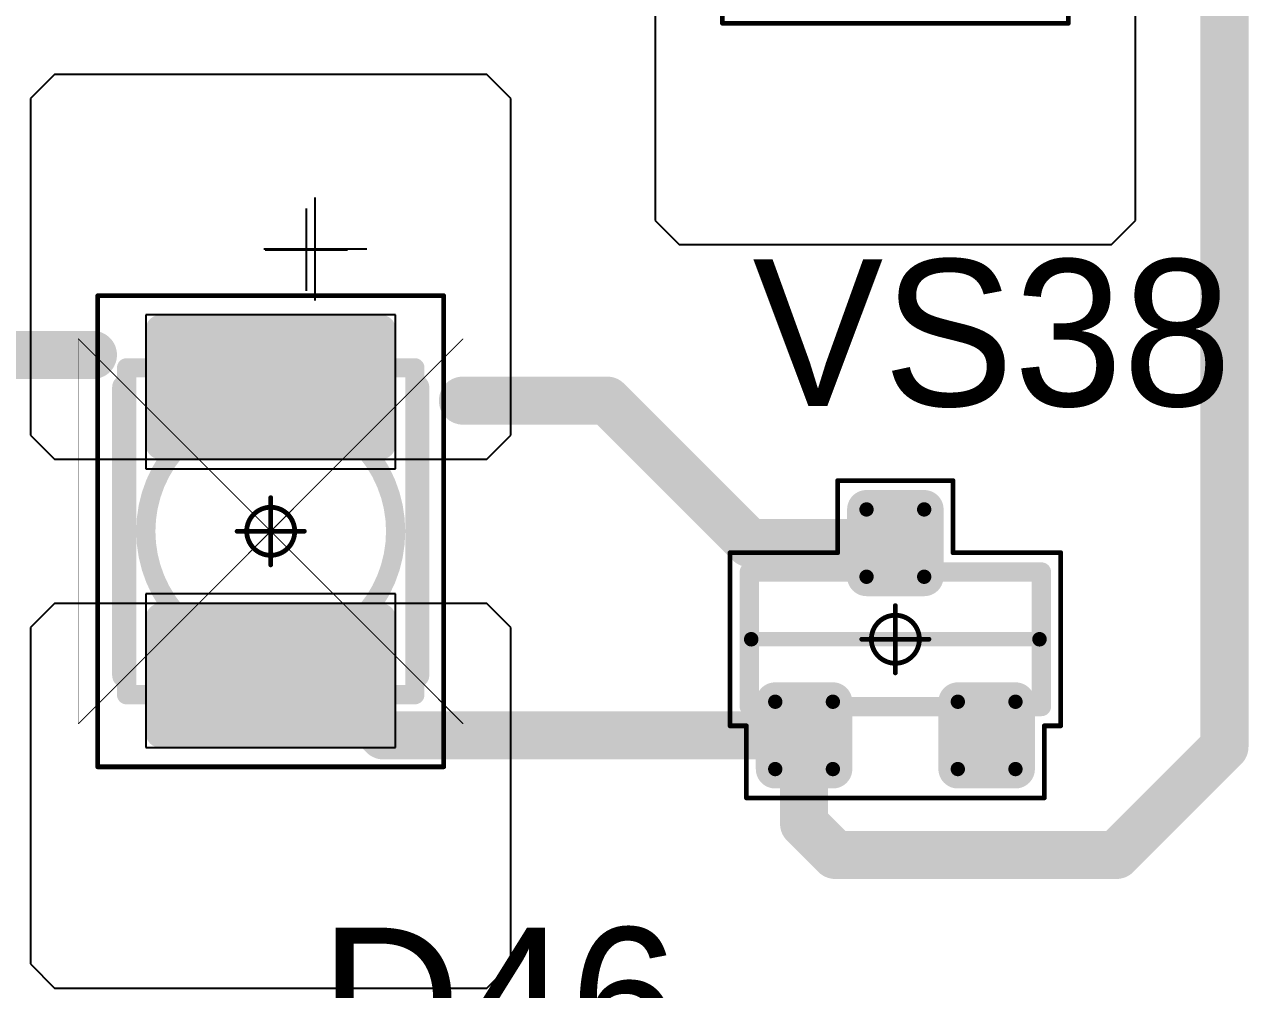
# Model space of a CAD drawing. Header units: millimetres. Extents: x 0 to 395, y 0 to 190.
# Drawn here: x 143.44 to 156.17, y 102.18 to 112.21 of the extents above; entities that cross this region are included whole.
import ezdxf

# ---------------------------------------------------------------- set-up
doc = ezdxf.new("R2010")
doc.units = ezdxf.units.MM
for name, color, linetype in [('Mechanical13', 56, 'Continuous'), ('Mechanical15', 56, 'Continuous'), ('Mechanical5', 56, 'Continuous'), ('TopLayer', 1, 'Continuous'), ('TopOverlay', 2, 'Continuous'), ('TopPaste', 8, 'Continuous'), ('TopSolder', 216, 'Continuous')]:
    doc.layers.add(name, color=color, linetype=linetype)

# ---------------------------------------------------------------- blocks, each defined once
blk = doc.blocks.new('SOT23_1146')
at = {"layer": 'Mechanical13', "const_width": 0.2}
for points in [[(-0.7, 1.52), (0.7, 1.52)], [(-0.7, 1.52), (-0.7, -1.52)], [(0.7, 1.52), (0.7, -1.52)], [(-0.7, -1.52), (0.7, -1.52)]]:
    blk.add_lwpolyline(points, dxfattribs=at)
at = {"layer": 'Mechanical13', "const_width": 0.1}
for points in [[(-0.75, 1.52, 1), (-0.65, 1.52, 1)], [(-0.75, 1.52, 1), (-0.65, 1.52, 1)], [(0.65, 1.52, 1), (0.75, 1.52, 1)], [(0.65, 1.52, 1), (0.75, 1.52, 1)], [(-0.75, -1.52, 1), (-0.65, -1.52, 1)], [(-0.75, -1.52, 1), (-0.65, -1.52, 1)], [(0.65, -1.52, 1), (0.75, -1.52, 1)], [(0.65, -1.52, 1), (0.75, -1.52, 1)]]:
    blk.add_lwpolyline(points, format="xyb", close=True, dxfattribs=at)
at = {"layer": 'Mechanical15', "const_width": 0.05}
for points in [[(-0.9, 1.72), (-0.9, 1.55)], [(-0.9, 1.72), (0.9, 1.72)], [(0.9, 1.72), (0.9, 0.6)], [(-1.65, 1.55), (-1.65, -1.55)], [(-1.65, 1.55), (-0.9, 1.55)], [(0.9, 0.6), (1.65, 0.6)], [(1.65, 0.6), (1.65, -0.6)], [(0, 0.35), (0, -0.35)], [(-0.35, 0), (0.35, 0)], [(0.9, -0.6), (1.65, -0.6)], [(0.9, -0.6), (0.9, -1.72)], [(-1.65, -1.55), (-0.9, -1.55)], [(-0.9, -1.55), (-0.9, -1.72)], [(-0.9, -1.72), (0.9, -1.72)]]:
    blk.add_lwpolyline(points, dxfattribs=at)
at = {"layer": 'Mechanical15'}
for points, const_width in [([(-0.913, 1.72, 1), (-0.888, 1.72, 1)], 0.025), ([(-0.913, 1.72, 1), (-0.888, 1.72, 1)], 0.025), ([(0.888, 1.72, 1), (0.913, 1.72, 1)], 0.025), ([(0.888, 1.72, 1), (0.913, 1.72, 1)], 0.025), ([(-1.662, 1.55, 1), (-1.637, 1.55, 1)], 0.025), ([(-1.662, 1.55, 1), (-1.637, 1.55, 1)], 0.025), ([(-0.913, 1.55, 1), (-0.888, 1.55, 1)], 0.025), ([(-0.913, 1.55, 1), (-0.888, 1.55, 1)], 0.025), ([(0.888, 0.6, 1), (0.913, 0.6, 1)], 0.025), ([(0.888, 0.6, 1), (0.913, 0.6, 1)], 0.025), ([(1.637, 0.6, 1), (1.662, 0.6, 1)], 0.025), ([(1.637, 0.6, 1), (1.662, 0.6, 1)], 0.025), ([(0.25, 0, 1), (-0.25, 0, 1)], 0.05), ([(-0.012, 0.35, 1), (0.012, 0.35, 1)], 0.025), ([(-0.362, 0, 1), (-0.337, 0, 1)], 0.025), ([(-0.262, 0, 1), (-0.238, 0, 1)], 0.025), ([(0.238, 0, 1), (0.262, 0, 1)], 0.025), ([(0.337, 0, 1), (0.362, 0, 1)], 0.025), ([(-0.012, -0.35, 1), (0.012, -0.35, 1)], 0.025), ([(0.888, -0.6, 1), (0.913, -0.6, 1)], 0.025), ([(0.888, -0.6, 1), (0.913, -0.6, 1)], 0.025), ([(1.637, -0.6, 1), (1.662, -0.6, 1)], 0.025), ([(1.637, -0.6, 1), (1.662, -0.6, 1)], 0.025), ([(-1.662, -1.55, 1), (-1.637, -1.55, 1)], 0.025), ([(-1.662, -1.55, 1), (-1.637, -1.55, 1)], 0.025), ([(-0.913, -1.55, 1), (-0.888, -1.55, 1)], 0.025), ([(-0.913, -1.55, 1), (-0.888, -1.55, 1)], 0.025), ([(-0.913, -1.72, 1), (-0.888, -1.72, 1)], 0.025), ([(-0.913, -1.72, 1), (-0.888, -1.72, 1)], 0.025), ([(0.888, -1.72, 1), (0.913, -1.72, 1)], 0.025), ([(0.888, -1.72, 1), (0.913, -1.72, 1)], 0.025)]:
    blk.add_lwpolyline(points, format="xyb", close=True, dxfattribs=dict(at, const_width=const_width))
at = {"layer": 'TopLayer', "const_width": 0.1}
for points in [[(-1.4, 1.25, 1), (-1.3, 1.25, 1)], [(-0.7, 1.25, 1), (-0.6, 1.25, 1)], [(-1.4, 0.65, 1), (-1.3, 0.65, 1)], [(-0.7, 0.65, 1), (-0.6, 0.65, 1)], [(0.6, 0.3, 1), (0.7, 0.3, 1)], [(1.3, 0.3, 1), (1.4, 0.3, 1)], [(0.6, -0.3, 1), (0.7, -0.3, 1)], [(1.3, -0.3, 1), (1.4, -0.3, 1)], [(-1.4, -0.65, 1), (-1.3, -0.65, 1)], [(-0.7, -0.65, 1), (-0.6, -0.65, 1)], [(-1.4, -1.25, 1), (-1.3, -1.25, 1)], [(-0.7, -1.25, 1), (-0.6, -1.25, 1)]]:
    blk.add_lwpolyline(points, format="xyb", close=True, dxfattribs=at)
at = {"layer": 'TopLayer'}
for points in [[(-1.35, 1.35), (-1.35, 0.55), (-0.65, 1.35), (-0.65, 0.55)], [(-1.45, 1.25), (-1.45, 0.65), (-0.55, 1.25), (-0.55, 0.65)], [(0.65, 0.4), (0.65, -0.4), (1.35, 0.4), (1.35, -0.4)], [(0.55, 0.3), (0.55, -0.3), (1.45, 0.3), (1.45, -0.3)], [(-1.35, -0.55), (-1.35, -1.35), (-0.65, -0.55), (-0.65, -1.35)], [(-1.45, -0.65), (-1.45, -1.25), (-0.55, -0.65), (-0.55, -1.25)]]:
    blk.add_solid(points, dxfattribs=at)
at = {"layer": 'TopOverlay', "const_width": 0.15}
blk.add_lwpolyline([(0, 1.5), (0, -1.5)], dxfattribs=at)
at = {"layer": 'TopOverlay', "const_width": 0.075}
for points in [[(-0.038, 1.5, 1), (0.038, 1.5, 1)], [(-0.038, -1.5, 1), (0.038, -1.5, 1)]]:
    blk.add_lwpolyline(points, format="xyb", close=True, dxfattribs=at)
at = {"layer": 'TopPaste', "const_width": 0.075}
for points in [[(-1.387, 1.25, 1), (-1.313, 1.25, 1)], [(-0.687, 1.25, 1), (-0.613, 1.25, 1)], [(-1.387, 0.65, 1), (-1.313, 0.65, 1)], [(-0.687, 0.65, 1), (-0.613, 0.65, 1)], [(0.613, 0.3, 1), (0.687, 0.3, 1)], [(1.313, 0.3, 1), (1.387, 0.3, 1)], [(0.613, -0.3, 1), (0.687, -0.3, 1)], [(1.313, -0.3, 1), (1.387, -0.3, 1)], [(-1.387, -0.65, 1), (-1.313, -0.65, 1)], [(-0.687, -0.65, 1), (-0.613, -0.65, 1)], [(-1.387, -1.25, 1), (-1.313, -1.25, 1)], [(-0.687, -1.25, 1), (-0.613, -1.25, 1)]]:
    blk.add_lwpolyline(points, format="xyb", close=True, dxfattribs=at)
at = {"layer": 'TopPaste'}
for points in [[(-1.35, 1.325), (-1.35, 0.575), (-0.65, 1.325), (-0.65, 0.575)], [(-1.425, 1.25), (-1.425, 0.65), (-0.575, 1.25), (-0.575, 0.65)], [(0.575, 0.3), (0.575, -0.3), (1.425, 0.3), (1.425, -0.3)], [(0.65, 0.375), (0.65, -0.375), (1.35, 0.375), (1.35, -0.375)], [(-1.35, -0.575), (-1.35, -1.325), (-0.65, -0.575), (-0.65, -1.325)], [(-1.425, -0.65), (-1.425, -1.25), (-0.575, -0.65), (-0.575, -1.25)]]:
    blk.add_solid(points, dxfattribs=at)
at = {"layer": 'TopSolder', "const_width": 0.202}
for points in [[(-1.451, 1.25, 1), (-1.249, 1.25, 1)], [(-0.751, 1.25, 1), (-0.549, 1.25, 1)], [(-1.451, 0.65, 1), (-1.249, 0.65, 1)], [(-0.751, 0.65, 1), (-0.549, 0.65, 1)], [(0.549, 0.3, 1), (0.751, 0.3, 1)], [(1.249, 0.3, 1), (1.451, 0.3, 1)], [(0.549, -0.3, 1), (0.751, -0.3, 1)], [(1.249, -0.3, 1), (1.451, -0.3, 1)], [(-1.451, -0.65, 1), (-1.249, -0.65, 1)], [(-0.751, -0.65, 1), (-0.549, -0.65, 1)], [(-1.451, -1.25, 1), (-1.249, -1.25, 1)], [(-0.751, -1.25, 1), (-0.549, -1.25, 1)]]:
    blk.add_lwpolyline(points, format="xyb", close=True, dxfattribs=at)
at = {"layer": 'TopSolder'}
for points in [[(-1.35, 1.452), (-1.35, 0.448), (-0.65, 1.452), (-0.65, 0.448)], [(-1.552, 1.25), (-1.552, 0.65), (-0.448, 1.25), (-0.448, 0.65)], [(0.65, 0.502), (0.65, -0.502), (1.35, 0.502), (1.35, -0.502)], [(0.448, 0.3), (0.448, -0.3), (1.552, 0.3), (1.552, -0.3)], [(-1.35, -0.448), (-1.35, -1.452), (-0.65, -0.448), (-0.65, -1.452)], [(-1.552, -0.65), (-1.552, -1.25), (-0.448, -0.65), (-0.448, -1.25)]]:
    blk.add_solid(points, dxfattribs=at)
blk = doc.blocks.new('T66G_4_1294')
at = {"layer": 'Mechanical13'}
for p, q in [((2.936, 0.071), (2.936, -1)), ((2.4, -0.464), (3.471, -0.464))]:
    blk.add_line(p, q, dxfattribs=at)
at = {"layer": 'Mechanical13', "const_width": 0.2}
for points in [[(-1.7, 1.5), (1.7, 1.5)], [(-1.7, 1.5), (-1.7, -1.5)], [(1.7, 1.5), (1.7, -1.5)], [(-1.7, -1.5), (1.7, -1.5)]]:
    blk.add_lwpolyline(points, dxfattribs=at)
at = {"layer": 'Mechanical13'}
for points, const_width in [([(-1.75, 1.5, 1), (-1.65, 1.5, 1)], 0.1), ([(-1.75, 1.5, 1), (-1.65, 1.5, 1)], 0.1), ([(1.65, 1.5, 1), (1.75, 1.5, 1)], 0.1), ([(1.65, 1.5, 1), (1.75, 1.5, 1)], 0.1), ([(1.3, 0, 1), (-1.3, 0, 1)], 0.2), ([(-1.35, 0, 1), (-1.25, 0, 1)], 0.1), ([(1.25, 0, 1), (1.35, 0, 1)], 0.1), ([(-1.75, -1.5, 1), (-1.65, -1.5, 1)], 0.1), ([(-1.75, -1.5, 1), (-1.65, -1.5, 1)], 0.1), ([(1.65, -1.5, 1), (1.75, -1.5, 1)], 0.1), ([(1.65, -1.5, 1), (1.75, -1.5, 1)], 0.1)]:
    blk.add_lwpolyline(points, format="xyb", close=True, dxfattribs=dict(at, const_width=const_width))
at = {"layer": 'Mechanical15', "const_width": 0.05}
for points in [[(-2.45, 1.8), (-2.45, -1.8)], [(-2.45, 1.8), (2.45, 1.8)], [(2.45, 1.8), (2.45, -1.8)], [(0, 0.35), (0, -0.35)], [(-0.35, 0), (0.35, 0)], [(-2.45, -1.8), (2.45, -1.8)]]:
    blk.add_lwpolyline(points, dxfattribs=at)
at = {"layer": 'Mechanical15'}
for points, const_width in [([(-2.462, 1.8, 1), (-2.438, 1.8, 1)], 0.025), ([(-2.462, 1.8, 1), (-2.438, 1.8, 1)], 0.025), ([(2.438, 1.8, 1), (2.462, 1.8, 1)], 0.025), ([(2.438, 1.8, 1), (2.462, 1.8, 1)], 0.025), ([(0.25, 0, 1), (-0.25, 0, 1)], 0.05), ([(-0.012, 0.35, 1), (0.012, 0.35, 1)], 0.025), ([(-0.362, 0, 1), (-0.337, 0, 1)], 0.025), ([(-0.262, 0, 1), (-0.238, 0, 1)], 0.025), ([(0.238, 0, 1), (0.262, 0, 1)], 0.025), ([(0.337, 0, 1), (0.362, 0, 1)], 0.025), ([(-0.012, -0.35, 1), (0.012, -0.35, 1)], 0.025), ([(-2.462, -1.8, 1), (-2.438, -1.8, 1)], 0.025), ([(-2.462, -1.8, 1), (-2.438, -1.8, 1)], 0.025), ([(2.438, -1.8, 1), (2.462, -1.8, 1)], 0.025), ([(2.438, -1.8, 1), (2.462, -1.8, 1)], 0.025)]:
    blk.add_lwpolyline(points, format="xyb", close=True, dxfattribs=dict(at, const_width=const_width))
at = {"layer": 'TopLayer'}
for p, q in [((-4.5, 2.5), (-4.75, 2.25)), ((-1, 2.5), (-4.5, 2.5)), ((-0.75, 2.25), (-1, 2.5)), ((1, 2.5), (0.75, 2.25)), ((4.5, 2.5), (1, 2.5)), ((4.75, 2.25), (4.5, 2.5)), ((-4.75, 2.25), (-4.75, -2.25)), ((-0.75, -2.25), (-0.75, 2.25)), ((0.75, 2.25), (0.75, -2.25)), ((4.75, -2.25), (4.75, 2.25)), ((-4.75, -2.25), (-4.5, -2.5)), ((-1, -2.5), (-0.75, -2.25)), ((0.75, -2.25), (1, -2.5)), ((4.5, -2.5), (4.75, -2.25)), ((-4.5, -2.5), (-1, -2.5)), ((1, -2.5), (4.5, -2.5))]:
    blk.add_line(p, q, dxfattribs=at)
at = {"layer": 'TopLayer', "const_width": 0.15}
for points in [[(-2.175, 1.15, 1), (-2.025, 1.15, 1)], [(-0.975, 1.15, 1), (-0.825, 1.15, 1)], [(0.825, 1.15, 1), (0.975, 1.15, 1)], [(2.025, 1.15, 1), (2.175, 1.15, 1)], [(-2.175, -1.15, 1), (-2.025, -1.15, 1)], [(-0.975, -1.15, 1), (-0.825, -1.15, 1)], [(0.825, -1.15, 1), (0.975, -1.15, 1)], [(2.025, -1.15, 1), (2.175, -1.15, 1)]]:
    blk.add_lwpolyline(points, format="xyb", close=True, dxfattribs=at)
at = {"layer": 'TopLayer'}
for points in [[(-0.9, 1.3), (-2.1, 1.3), (-0.9, -1.3), (-2.1, -1.3)], [(2.1, 1.3), (0.9, 1.3), (2.1, -1.3), (0.9, -1.3)], [(-0.75, 1.15), (-2.25, 1.15), (-0.75, -1.15), (-2.25, -1.15)], [(2.25, 1.15), (0.75, 1.15), (2.25, -1.15), (0.75, -1.15)]]:
    blk.add_solid(points, dxfattribs=at)
at = {"layer": 'TopOverlay'}
for p, q in [((2.928, 0.057), (2.928, -0.8)), ((2.5, -0.372), (3.357, -0.372))]:
    blk.add_line(p, q, dxfattribs=at)
at = {"layer": 'TopOverlay', "const_width": 0.25}
for points in [[(-1.5, 1.525), (1.5, 1.525)], [(-1.5, -1.525), (1.5, -1.525)]]:
    blk.add_lwpolyline(points, dxfattribs=at)
at = {"layer": 'TopOverlay', "const_width": 0.125}
for points in [[(-1.562, 1.525, 1), (-1.438, 1.525, 1)], [(1.438, 1.525, 1), (1.562, 1.525, 1)], [(-1.562, -1.525, 1), (-1.438, -1.525, 1)], [(1.438, -1.525, 1), (1.562, -1.525, 1)]]:
    blk.add_lwpolyline(points, format="xyb", close=True, dxfattribs=at)
at = {"layer": 'TopPaste', "const_width": 0.125}
for points in [[(-2.162, 1.15, 1), (-2.037, 1.15, 1)], [(-0.962, 1.15, 1), (-0.838, 1.15, 1)], [(0.838, 1.15, 1), (0.962, 1.15, 1)], [(2.037, 1.15, 1), (2.162, 1.15, 1)], [(-2.162, -1.15, 1), (-2.037, -1.15, 1)], [(-0.962, -1.15, 1), (-0.838, -1.15, 1)], [(0.838, -1.15, 1), (0.962, -1.15, 1)], [(2.037, -1.15, 1), (2.162, -1.15, 1)]]:
    blk.add_lwpolyline(points, format="xyb", close=True, dxfattribs=at)
at = {"layer": 'TopPaste'}
for points in [[(-0.9, 1.275), (-2.1, 1.275), (-0.9, -1.275), (-2.1, -1.275)], [(2.1, 1.275), (0.9, 1.275), (2.1, -1.275), (0.9, -1.275)], [(-0.775, 1.15), (-2.225, 1.15), (-0.775, -1.15), (-2.225, -1.15)], [(2.225, 1.15), (0.775, 1.15), (2.225, -1.15), (0.775, -1.15)]]:
    blk.add_solid(points, dxfattribs=at)
at = {"layer": 'TopSolder'}
for p, q in [((-2.25, 1.3), (-2.25, -1.3)), ((-0.65, 1.3), (-2.25, 1.3)), ((-0.65, -1.3), (-0.65, 1.3)), ((0.65, 1.3), (0.65, -1.3)), ((2.25, 1.3), (0.65, 1.3)), ((2.25, -1.3), (2.25, 1.3)), ((-2.25, -1.3), (-0.65, -1.3)), ((0.65, -1.3), (2.25, -1.3))]:
    blk.add_line(p, q, dxfattribs=at)
blk = doc.blocks.new('T66G_4_1295')
at = {"layer": 'Mechanical13'}
for p, q in [((2.936, 0.071), (2.936, -1)), ((2.4, -0.464), (3.471, -0.464))]:
    blk.add_line(p, q, dxfattribs=at)
at = {"layer": 'Mechanical13', "const_width": 0.2}
for points in [[(-1.7, 1.5), (1.7, 1.5)], [(-1.7, 1.5), (-1.7, -1.5)], [(1.7, 1.5), (1.7, -1.5)], [(-1.7, -1.5), (1.7, -1.5)]]:
    blk.add_lwpolyline(points, dxfattribs=at)
at = {"layer": 'Mechanical13'}
for points, const_width in [([(-1.75, 1.5, 1), (-1.65, 1.5, 1)], 0.1), ([(-1.75, 1.5, 1), (-1.65, 1.5, 1)], 0.1), ([(1.65, 1.5, 1), (1.75, 1.5, 1)], 0.1), ([(1.65, 1.5, 1), (1.75, 1.5, 1)], 0.1), ([(1.3, 0, 1), (-1.3, 0, 1)], 0.2), ([(-1.35, 0, 1), (-1.25, 0, 1)], 0.1), ([(1.25, 0, 1), (1.35, 0, 1)], 0.1), ([(-1.75, -1.5, 1), (-1.65, -1.5, 1)], 0.1), ([(-1.75, -1.5, 1), (-1.65, -1.5, 1)], 0.1), ([(1.65, -1.5, 1), (1.75, -1.5, 1)], 0.1), ([(1.65, -1.5, 1), (1.75, -1.5, 1)], 0.1)]:
    blk.add_lwpolyline(points, format="xyb", close=True, dxfattribs=dict(at, const_width=const_width))
at = {"layer": 'Mechanical15', "const_width": 0.05}
for points in [[(-2.45, 1.8), (-2.45, -1.8)], [(-2.45, 1.8), (2.45, 1.8)], [(2.45, 1.8), (2.45, -1.8)], [(0, 0.35), (0, -0.35)], [(-0.35, 0), (0.35, 0)], [(-2.45, -1.8), (2.45, -1.8)]]:
    blk.add_lwpolyline(points, dxfattribs=at)
at = {"layer": 'Mechanical15'}
for points, const_width in [([(-2.462, 1.8, 1), (-2.438, 1.8, 1)], 0.025), ([(-2.462, 1.8, 1), (-2.438, 1.8, 1)], 0.025), ([(2.438, 1.8, 1), (2.462, 1.8, 1)], 0.025), ([(2.438, 1.8, 1), (2.462, 1.8, 1)], 0.025), ([(0.25, 0, 1), (-0.25, 0, 1)], 0.05), ([(-0.012, 0.35, 1), (0.012, 0.35, 1)], 0.025), ([(-0.362, 0, 1), (-0.337, 0, 1)], 0.025), ([(-0.262, 0, 1), (-0.238, 0, 1)], 0.025), ([(0.238, 0, 1), (0.262, 0, 1)], 0.025), ([(0.337, 0, 1), (0.362, 0, 1)], 0.025), ([(-0.012, -0.35, 1), (0.012, -0.35, 1)], 0.025), ([(-2.462, -1.8, 1), (-2.438, -1.8, 1)], 0.025), ([(-2.462, -1.8, 1), (-2.438, -1.8, 1)], 0.025), ([(2.438, -1.8, 1), (2.462, -1.8, 1)], 0.025), ([(2.438, -1.8, 1), (2.462, -1.8, 1)], 0.025)]:
    blk.add_lwpolyline(points, format="xyb", close=True, dxfattribs=dict(at, const_width=const_width))
at = {"layer": 'TopLayer'}
for p, q in [((-4.5, 2.5), (-4.75, 2.25)), ((-1, 2.5), (-4.5, 2.5)), ((-0.75, 2.25), (-1, 2.5)), ((1, 2.5), (0.75, 2.25)), ((4.5, 2.5), (1, 2.5)), ((4.75, 2.25), (4.5, 2.5)), ((-4.75, 2.25), (-4.75, -2.25)), ((-0.75, -2.25), (-0.75, 2.25)), ((0.75, 2.25), (0.75, -2.25)), ((4.75, -2.25), (4.75, 2.25)), ((-4.75, -2.25), (-4.5, -2.5)), ((-1, -2.5), (-0.75, -2.25)), ((0.75, -2.25), (1, -2.5)), ((4.5, -2.5), (4.75, -2.25)), ((-4.5, -2.5), (-1, -2.5)), ((1, -2.5), (4.5, -2.5))]:
    blk.add_line(p, q, dxfattribs=at)
at = {"layer": 'TopLayer', "const_width": 0.15}
for points in [[(-2.175, 1.15, 1), (-2.025, 1.15, 1)], [(-0.975, 1.15, 1), (-0.825, 1.15, 1)], [(0.825, 1.15, 1), (0.975, 1.15, 1)], [(2.025, 1.15, 1), (2.175, 1.15, 1)], [(-2.175, -1.15, 1), (-2.025, -1.15, 1)], [(-0.975, -1.15, 1), (-0.825, -1.15, 1)], [(0.825, -1.15, 1), (0.975, -1.15, 1)], [(2.025, -1.15, 1), (2.175, -1.15, 1)]]:
    blk.add_lwpolyline(points, format="xyb", close=True, dxfattribs=at)
at = {"layer": 'TopLayer'}
for points in [[(-0.9, 1.3), (-2.1, 1.3), (-0.9, -1.3), (-2.1, -1.3)], [(2.1, 1.3), (0.9, 1.3), (2.1, -1.3), (0.9, -1.3)], [(-0.75, 1.15), (-2.25, 1.15), (-0.75, -1.15), (-2.25, -1.15)], [(2.25, 1.15), (0.75, 1.15), (2.25, -1.15), (0.75, -1.15)]]:
    blk.add_solid(points, dxfattribs=at)
at = {"layer": 'TopOverlay'}
for p, q in [((2.928, 0.057), (2.928, -0.8)), ((2.5, -0.372), (3.357, -0.372))]:
    blk.add_line(p, q, dxfattribs=at)
at = {"layer": 'TopOverlay', "const_width": 0.25}
for points in [[(-1.5, 1.525), (1.5, 1.525)], [(-1.5, -1.525), (1.5, -1.525)]]:
    blk.add_lwpolyline(points, dxfattribs=at)
at = {"layer": 'TopOverlay', "const_width": 0.125}
for points in [[(-1.562, 1.525, 1), (-1.438, 1.525, 1)], [(1.438, 1.525, 1), (1.562, 1.525, 1)], [(-1.562, -1.525, 1), (-1.438, -1.525, 1)], [(1.438, -1.525, 1), (1.562, -1.525, 1)]]:
    blk.add_lwpolyline(points, format="xyb", close=True, dxfattribs=at)
at = {"layer": 'TopPaste', "const_width": 0.125}
for points in [[(-2.162, 1.15, 1), (-2.037, 1.15, 1)], [(-0.962, 1.15, 1), (-0.838, 1.15, 1)], [(0.838, 1.15, 1), (0.962, 1.15, 1)], [(2.037, 1.15, 1), (2.162, 1.15, 1)], [(-2.162, -1.15, 1), (-2.037, -1.15, 1)], [(-0.962, -1.15, 1), (-0.838, -1.15, 1)], [(0.838, -1.15, 1), (0.962, -1.15, 1)], [(2.037, -1.15, 1), (2.162, -1.15, 1)]]:
    blk.add_lwpolyline(points, format="xyb", close=True, dxfattribs=at)
at = {"layer": 'TopPaste'}
for points in [[(-0.9, 1.275), (-2.1, 1.275), (-0.9, -1.275), (-2.1, -1.275)], [(2.1, 1.275), (0.9, 1.275), (2.1, -1.275), (0.9, -1.275)], [(-0.775, 1.15), (-2.225, 1.15), (-0.775, -1.15), (-2.225, -1.15)], [(2.225, 1.15), (0.775, 1.15), (2.225, -1.15), (0.775, -1.15)]]:
    blk.add_solid(points, dxfattribs=at)
at = {"layer": 'TopSolder'}
for p, q in [((-2.25, 1.3), (-2.25, -1.3)), ((-0.65, 1.3), (-2.25, 1.3)), ((-0.65, -1.3), (-0.65, 1.3)), ((0.65, 1.3), (0.65, -1.3)), ((2.25, 1.3), (0.65, 1.3)), ((2.25, -1.3), (2.25, 1.3)), ((-2.25, -1.3), (-0.65, -1.3)), ((0.65, -1.3), (2.25, -1.3))]:
    blk.add_line(p, q, dxfattribs=at)

msp = doc.modelspace()

# ---------------------------------------------------------------- linework, layer by layer
at = {"layer": 'Mechanical5'}
for points, const_width in [([(144, 104.941), (148, 108.941)], 0.01), ([(144, 108.941), (148, 104.941)], 0.01), ([(144, 108.941), (148, 108.941)], 0.001), ([(144, 104.941), (144, 108.941)], 0.001), ([(148, 104.941), (148, 108.941)], 0.001), ([(144, 104.941), (148, 104.941)], 0.001)]:
    msp.add_lwpolyline(points, dxfattribs=dict(at, const_width=const_width))
for points, const_width in [([(143.998, 108.941, 1), (144.003, 108.941, 1)], 0.005), ([(144, 108.941, 1), (144, 108.941, 1)], 0.0005), ([(144, 108.941, 1), (144, 108.941, 1)], 0.0005), ([(147.998, 108.941, 1), (148.003, 108.941, 1)], 0.005), ([(148, 108.941, 1), (148, 108.941, 1)], 0.0005), ([(148, 108.941, 1), (148, 108.941, 1)], 0.0005), ([(143.998, 104.941, 1), (144.003, 104.941, 1)], 0.005), ([(144, 104.941, 1), (144, 104.941, 1)], 0.0005), ([(144, 104.941, 1), (144, 104.941, 1)], 0.0005), ([(147.998, 104.941, 1), (148.003, 104.941, 1)], 0.005), ([(148, 104.941, 1), (148, 104.941, 1)], 0.0005), ([(148, 104.941, 1), (148, 104.941, 1)], 0.0005)]:
    msp.add_lwpolyline(points, format="xyb", close=True, dxfattribs=dict(at, const_width=const_width))
at = {"layer": 'TopLayer', "const_width": 0.5}
for points in [[(155.925, 104.7), (155.925, 115.65)], [(138.925, 108.775), (144.15, 108.775)], [(148, 108.3), (149.5, 108.3)], [(149.5, 108.3), (150.982, 106.818)], [(150.982, 106.818), (152.5, 106.818)], [(146, 105.441), (146.55, 105.441)], [(146.55, 105.441), (147.173, 104.818)], [(147.173, 104.818), (151.55, 104.818)], [(151.55, 103.9), (151.55, 104.818)], [(154.8, 103.575), (155.925, 104.7)], [(151.55, 103.9), (151.875, 103.575)], [(151.875, 103.575), (154.8, 103.575)]]:
    msp.add_lwpolyline(points, dxfattribs=at)
at = {"layer": 'TopLayer', "const_width": 0.25}
for points in [[(144.025, 108.775, 1), (144.275, 108.775, 1)], [(147.875, 108.3, 1), (148.125, 108.3, 1)], [(149.375, 108.3, 1), (149.625, 108.3, 1)], [(149.375, 108.3, 1), (149.625, 108.3, 1)], [(150.857, 106.818, 1), (151.107, 106.818, 1)], [(150.857, 106.818, 1), (151.107, 106.818, 1)], [(152.375, 106.818, 1), (152.625, 106.818, 1)], [(145.875, 105.441, 1), (146.125, 105.441, 1)], [(146.425, 105.441, 1), (146.675, 105.441, 1)], [(146.425, 105.441, 1), (146.675, 105.441, 1)], [(147.048, 104.818, 1), (147.298, 104.818, 1)], [(147.048, 104.818, 1), (147.298, 104.818, 1)], [(151.425, 104.818, 1), (151.675, 104.818, 1)], [(151.425, 104.818, 1), (151.675, 104.818, 1)], [(155.8, 104.7, 1), (156.05, 104.7, 1)], [(155.8, 104.7, 1), (156.05, 104.7, 1)], [(151.425, 103.9, 1), (151.675, 103.9, 1)], [(151.425, 103.9, 1), (151.675, 103.9, 1)], [(151.75, 103.575, 1), (152, 103.575, 1)], [(151.75, 103.575, 1), (152, 103.575, 1)], [(154.675, 103.575, 1), (154.925, 103.575, 1)], [(154.675, 103.575, 1), (154.925, 103.575, 1)]]:
    msp.add_lwpolyline(points, format="xyb", close=True, dxfattribs=at)

# ---------------------------------------------------------------- block references
at = {"rotation": 90}
for name, p in [('T66G_4_1294', (152.5, 114.674)), ('T66G_4_1295', (146, 106.941)), ('SOT23_1146', (152.5, 105.818))]:
    msp.add_blockref(name, p, dxfattribs=at)

# ---------------------------------------------------------------- texts
at = {"layer": 'TopOverlay'}
for s, p in [('VS38', (151.014, 108.244)), ('D46', (146.507, 101.295))]:
    msp.add_text(s, height=1.524, dxfattribs=at).set_placement(p)

doc.saveas('drawing.dxf')
